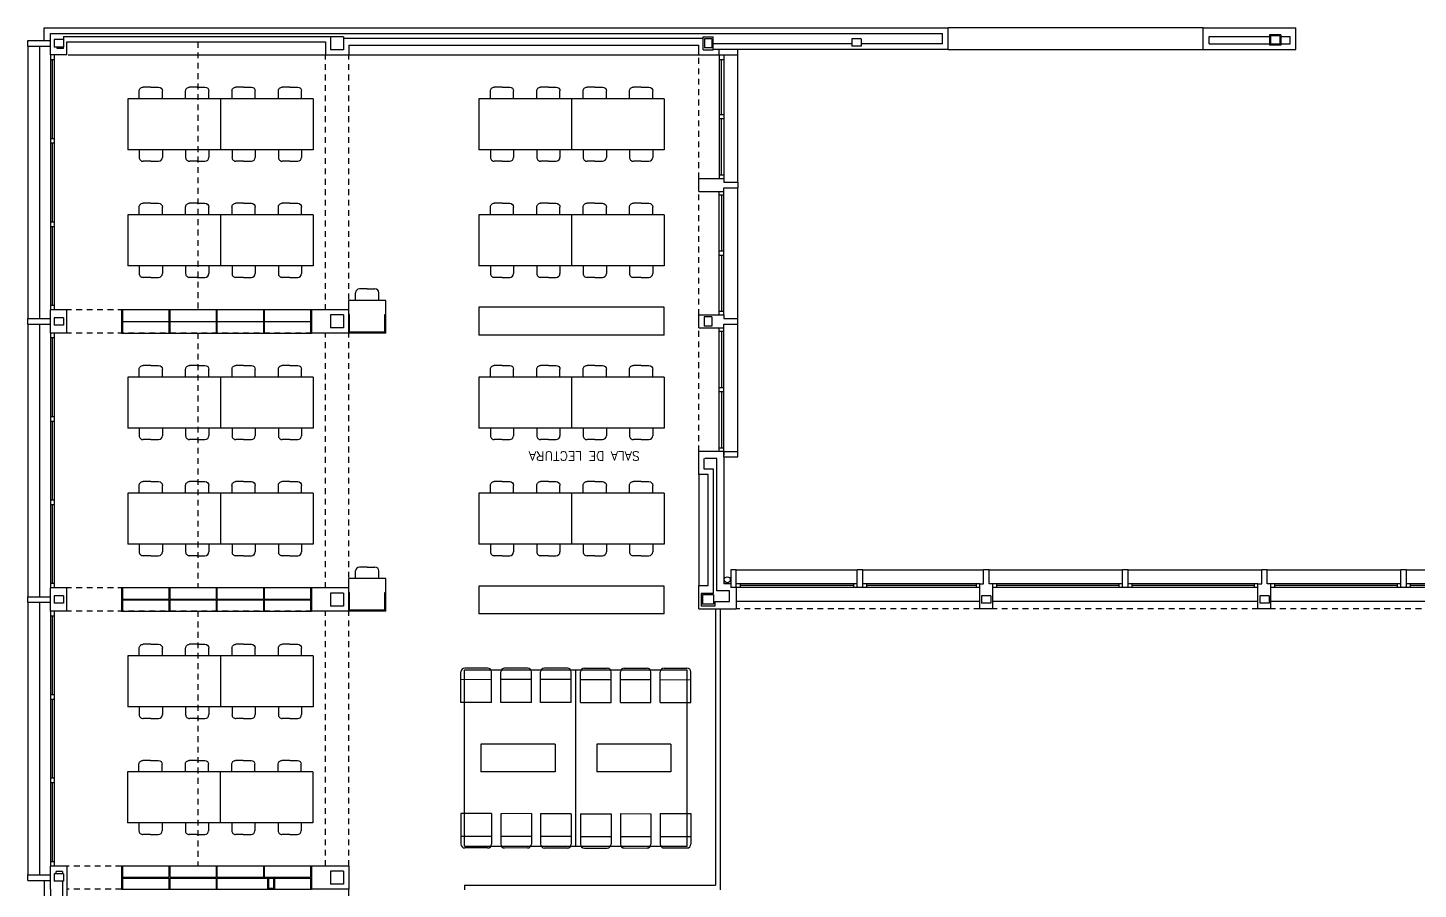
# Model space of a CAD drawing. Extents: x 60 to 232, y 77 to 220.
# Drawn here: x 67.06 to 97.05, y 94.61 to 113.19 of the extents above; entities that cross this region are included whole.
import ezdxf

# ---------------------------------------------------------------- set-up
doc = ezdxf.new("R2010")
doc.units = 0
doc.header["$MEASUREMENT"] = 0
doc.linetypes.add('RAYITAS2', pattern=[0.1875, 0.125, -0.0625])
for name, color, linetype in [('ALBA', 7, 'CONTINUOUS'), ('CARP', 2, 'CONTINUOUS'), ('MUEBLES', 6, 'CONTINUOUS'), ('OPAC', 6, 'CONTINUOUS'), ('PILARES', 1, 'CONTINUOUS'), ('PROY', 2, 'CONTINUOUS'), ('PROY2', 2, 'RAYITAS2'), ('USOS', 7, 'CONTINUOUS')]:
    doc.layers.add(name, color=color, linetype=linetype)
doc.styles.add('COT', font='ROMANS8.SHX', dxfattribs={"height": 0.2})

# ---------------------------------------------------------------- blocks, each defined once
blk = doc.blocks.new('SILLA')
at = {"layer": 'MUEBLES'}
for p, q in [((-0.5, 0), (-0.5, 0.167)), ((-0.25, 0.25), (-0.417, 0.25)), ((-0.25, 0.25), (-0.083, 0.25)), ((0, 0), (0, 0.167))]:
    blk.add_line(p, q, dxfattribs=at)
for centre, start, end in [((-0.417, 0.167), 90, 180), ((-0.083, 0.167), 0, 90)]:
    blk.add_arc(centre, 0.0833, start, end, dxfattribs=at)

msp = doc.modelspace()

# ---------------------------------------------------------------- linework, layer by layer
at = {"layer": 'ALBA'}
for p, q in [((67.414, 113.192), (86.914, 113.192)), ((67.414, 112.917), (67.414, 113.192)), ((67.554, 113.067), (86.789, 113.067)), ((67.554, 112.607), (67.554, 113.067)), ((86.789, 112.847), (86.789, 113.067)), ((86.914, 112.727), (86.914, 113.192)), ((92.414, 112.727), (92.414, 113.192)), ((92.414, 113.192), (94.414, 113.192)), ((94.414, 112.727), (94.414, 113.192)), ((67.064, 112.917), (67.554, 112.917)), ((67.064, 112.797), (67.064, 112.917)), ((67.064, 112.797), (67.554, 112.797)), ((67.694, 112.747), (67.694, 112.777)), ((67.834, 112.747), (67.694, 112.747)), ((67.834, 113.007), (73.594, 113.007)), ((67.834, 113.007), (67.834, 112.937)), ((67.834, 112.747), (67.834, 112.777)), ((67.904, 112.887), (73.484, 112.887)), ((67.904, 112.607), (67.904, 112.887)), ((73.484, 112.887), (73.484, 112.608)), ((73.874, 112.967), (81.628, 112.967)), ((73.984, 112.817), (81.534, 112.817)), ((73.984, 112.817), (73.984, 112.607)), ((81.534, 112.607), (81.534, 112.817)), ((81.628, 112.997), (81.848, 112.997)), ((81.628, 112.717), (81.628, 112.997)), ((81.848, 112.717), (81.848, 112.997)), ((84.834, 112.847), (81.848, 112.847)), ((86.789, 112.847), (85.034, 112.847)), ((92.539, 113.007), (93.844, 113.007)), ((92.539, 112.847), (92.539, 113.007)), ((92.539, 112.847), (93.844, 112.847)), ((94.084, 113.007), (94.289, 113.007)), ((94.084, 112.847), (94.289, 112.847)), ((94.289, 112.847), (94.289, 113.007)), ((67.904, 112.607), (67.554, 112.607)), ((73.484, 112.607), (73.984, 112.607)), ((81.534, 112.607), (82.374, 112.607)), ((81.628, 112.717), (81.848, 112.717)), ((86.914, 112.727), (81.848, 112.727)), ((81.974, 112.607), (81.974, 112.727)), ((82.374, 112.607), (82.374, 112.727)), ((92.414, 112.727), (94.414, 112.727)), ((81.534, 109.662), (81.534, 109.942)), ((81.534, 109.942), (82.074, 109.942)), ((82.074, 109.942), (82.074, 109.862)), ((82.074, 109.862), (82.374, 109.862)), ((82.374, 109.862), (82.374, 109.742)), ((81.534, 109.662), (82.074, 109.662)), ((82.074, 109.662), (82.074, 109.742)), ((82.074, 109.742), (82.374, 109.742)), ((67.904, 107.107), (67.554, 107.107)), ((67.554, 106.607), (67.554, 107.107)), ((67.904, 106.607), (67.904, 107.107)), ((73.184, 107.107), (73.184, 106.607)), ((73.984, 107.107), (73.184, 107.107)), ((67.064, 106.917), (67.554, 106.917)), ((67.064, 106.797), (67.064, 106.917)), ((67.064, 106.797), (67.554, 106.797)), ((67.554, 106.797), (67.554, 106.917)), ((81.534, 106.717), (81.534, 106.997)), ((81.534, 106.997), (82.074, 106.997)), ((82.074, 106.997), (82.074, 106.917)), ((82.074, 106.917), (82.374, 106.917)), ((82.074, 106.717), (82.074, 106.797)), ((82.074, 106.797), (82.374, 106.797)), ((82.374, 106.797), (82.374, 106.917)), ((67.904, 106.607), (67.554, 106.607)), ((73.984, 106.607), (73.184, 106.607)), ((81.534, 106.717), (82.074, 106.717)), ((81.534, 103.552), (81.534, 104.132)), ((82.074, 104.052), (81.534, 104.052)), ((82.074, 103.932), (82.074, 104.052)), ((82.074, 104.052), (82.374, 104.052)), ((82.074, 104.052), (82.074, 103.972)), ((82.374, 103.932), (82.374, 104.052)), ((81.654, 103.672), (81.654, 103.902)), ((81.924, 103.902), (81.664, 103.902)), ((81.924, 101.047), (81.924, 103.902)), ((82.074, 103.932), (82.374, 103.932)), ((82.074, 103.932), (82.074, 101.197)), ((81.734, 103.552), (81.534, 103.552)), ((81.854, 103.672), (81.654, 103.672)), ((81.734, 101.157), (81.734, 103.552)), ((81.854, 100.987), (81.854, 103.672)), ((82.224, 101.497), (82.224, 101.117)), ((82.344, 101.497), (82.224, 101.497)), ((82.344, 101.117), (82.344, 101.497)), ((85.069, 101.497), (84.949, 101.497)), ((84.949, 101.117), (84.949, 101.497)), ((85.069, 101.117), (85.069, 101.497)), ((87.794, 101.497), (87.674, 101.497)), ((87.674, 101.197), (87.674, 101.497)), ((87.794, 101.197), (87.794, 101.497)), ((90.794, 101.497), (90.674, 101.497)), ((90.674, 101.117), (90.674, 101.497)), ((90.794, 101.117), (90.794, 101.497)), ((93.674, 101.197), (93.674, 101.497)), ((93.794, 101.497), (93.674, 101.497)), ((93.794, 101.197), (93.794, 101.497)), ((96.674, 101.117), (96.674, 101.497)), ((96.794, 101.497), (96.674, 101.497)), ((96.794, 101.117), (96.794, 101.497)), ((67.554, 100.607), (67.554, 101.107)), ((67.904, 101.107), (67.554, 101.107)), ((67.904, 100.607), (67.904, 101.107)), ((73.184, 101.107), (73.184, 100.607)), ((73.984, 101.107), (73.184, 101.107)), ((81.534, 100.657), (81.534, 101.157)), ((81.534, 101.157), (81.734, 101.157)), ((82.224, 101.197), (82.074, 101.197)), ((82.344, 101.117), (82.224, 101.117)), ((82.344, 101.117), (82.344, 100.657)), ((85.069, 101.117), (84.949, 101.117)), ((87.594, 101.197), (87.674, 101.197)), ((87.594, 100.657), (87.594, 101.197)), ((87.874, 101.197), (87.794, 101.197)), ((87.874, 100.657), (87.874, 101.197)), ((90.794, 101.117), (90.674, 101.117)), ((93.594, 100.657), (93.594, 101.197)), ((93.594, 101.197), (93.674, 101.197)), ((93.874, 101.197), (93.794, 101.197)), ((93.874, 100.657), (93.874, 101.197)), ((96.794, 101.117), (96.674, 101.117)), ((67.064, 100.797), (67.064, 100.917)), ((67.064, 100.917), (67.554, 100.917)), ((67.064, 100.797), (67.554, 100.797)), ((67.554, 100.797), (67.554, 100.917)), ((81.584, 100.987), (81.584, 100.717)), ((81.854, 100.987), (81.584, 100.987)), ((81.884, 100.817), (81.884, 100.717)), ((81.884, 100.817), (82.194, 100.817)), ((82.194, 101.047), (81.924, 101.047)), ((82.194, 100.817), (82.194, 101.047)), ((67.904, 100.607), (67.554, 100.607)), ((73.984, 100.607), (73.184, 100.607)), ((81.534, 100.657), (82.344, 100.657)), ((81.884, 100.717), (81.584, 100.717)), ((87.874, 100.657), (87.594, 100.657)), ((93.874, 100.657), (93.594, 100.657)), ((67.904, 95.107), (67.554, 95.107)), ((67.554, 94.987), (67.554, 95.107)), ((67.904, 95.107), (67.904, 93.177)), ((73.184, 95.107), (73.184, 94.607)), ((73.984, 95.107), (73.184, 95.107)), ((73.984, 95.107), (73.984, 94.607)), ((67.064, 94.797), (67.064, 94.917)), ((67.064, 94.917), (67.554, 94.917)), ((67.064, 94.797), (67.554, 94.797)), ((67.414, 94.797), (67.414, 93.177)), ((67.554, 94.607), (67.554, 94.987)), ((67.674, 94.937), (67.674, 94.987)), ((67.814, 94.987), (67.674, 94.987)), ((67.814, 94.987), (67.814, 94.937)), ((67.814, 94.777), (67.814, 93.317)), ((67.554, 94.607), (67.554, 93.317)), ((73.984, 94.607), (73.184, 94.607))]:
    msp.add_line(p, q, dxfattribs=at)
msp.add_circle((82.15, 101.283), 0.0645, dxfattribs=at)
at = {"layer": 'CARP'}
for p, q in [((67.554, 112.507), (67.634, 112.507)), ((67.554, 112.507), (67.634, 112.507)), ((67.596, 110.807), (67.596, 112.507)), ((81.974, 112.607), (81.974, 109.942)), ((81.974, 112.507), (82.074, 112.507)), ((82.024, 111.315), (82.024, 112.507)), ((82.074, 112.607), (82.074, 109.942)), ((82.074, 111.315), (81.974, 111.315)), ((81.974, 111.235), (82.074, 111.235)), ((82.024, 110.022), (82.024, 111.235)), ((67.554, 110.807), (67.634, 110.807)), ((67.554, 110.707), (67.634, 110.707)), ((67.594, 109.007), (67.594, 110.707)), ((81.974, 110.022), (82.074, 110.022)), ((81.974, 106.997), (81.974, 109.662)), ((82.074, 109.582), (81.974, 109.582)), ((82.024, 109.582), (82.024, 108.37)), ((82.074, 106.997), (82.074, 109.662)), ((67.554, 109.007), (67.634, 109.007)), ((67.554, 108.907), (67.634, 108.907)), ((67.594, 107.207), (67.594, 108.907)), ((82.074, 108.37), (81.974, 108.37)), ((81.974, 108.29), (82.074, 108.29)), ((82.024, 108.29), (82.024, 107.077)), ((67.554, 107.207), (67.634, 107.207)), ((81.974, 107.077), (82.074, 107.077)), ((67.554, 106.507), (67.634, 106.507)), ((67.596, 104.807), (67.596, 106.507)), ((81.974, 104.052), (81.974, 106.717)), ((82.074, 106.637), (81.974, 106.637)), ((82.024, 106.637), (82.024, 105.425)), ((82.074, 104.052), (82.074, 106.717)), ((82.074, 105.425), (81.974, 105.425)), ((81.974, 105.345), (82.074, 105.345)), ((82.024, 105.345), (82.024, 104.132)), ((67.554, 104.807), (67.634, 104.807)), ((67.554, 104.707), (67.634, 104.707)), ((67.594, 103.007), (67.594, 104.707)), ((81.974, 104.132), (82.074, 104.132)), ((67.554, 103.007), (67.634, 103.007)), ((67.554, 102.907), (67.634, 102.907)), ((67.594, 101.207), (67.594, 102.907)), ((67.554, 101.207), (67.634, 101.207)), ((84.949, 101.197), (82.344, 101.197)), ((84.949, 101.117), (82.344, 101.117)), ((82.424, 101.197), (82.424, 101.117)), ((84.869, 101.157), (82.424, 101.157)), ((84.869, 101.197), (84.869, 101.117)), ((87.594, 101.197), (85.069, 101.197)), ((87.594, 101.117), (85.069, 101.117)), ((85.149, 101.197), (85.149, 101.117)), ((87.514, 101.157), (85.149, 101.157)), ((87.514, 101.197), (87.514, 101.117)), ((90.674, 101.197), (87.874, 101.197)), ((90.674, 101.117), (87.874, 101.117)), ((87.954, 101.197), (87.954, 101.117)), ((90.594, 101.157), (87.954, 101.157)), ((90.674, 101.197), (88.034, 101.197)), ((90.674, 101.117), (88.034, 101.117)), ((90.594, 101.157), (88.114, 101.157)), ((90.594, 101.197), (90.594, 101.117)), ((93.594, 101.197), (90.794, 101.197)), ((93.594, 101.117), (90.794, 101.117)), ((90.874, 101.197), (90.874, 101.117)), ((93.514, 101.157), (90.874, 101.157)), ((93.514, 101.197), (93.514, 101.117)), ((96.674, 101.197), (93.874, 101.197)), ((96.674, 101.117), (93.874, 101.117)), ((93.954, 101.197), (93.954, 101.117)), ((96.594, 101.157), (93.954, 101.157)), ((96.674, 101.197), (94.034, 101.197)), ((96.674, 101.117), (94.034, 101.117)), ((96.594, 101.157), (94.114, 101.157)), ((96.594, 101.197), (96.594, 101.117)), ((99.594, 101.197), (96.794, 101.197)), ((99.594, 101.117), (96.794, 101.117)), ((96.874, 101.197), (96.874, 101.117)), ((99.514, 101.157), (96.874, 101.157)), ((87.594, 100.817), (82.344, 100.817)), ((93.594, 100.817), (87.874, 100.817)), ((99.594, 100.817), (93.874, 100.817)), ((67.554, 100.507), (67.634, 100.507)), ((67.596, 98.807), (67.596, 100.507)), ((67.554, 98.807), (67.634, 98.807)), ((67.554, 98.707), (67.634, 98.707)), ((67.594, 97.007), (67.594, 98.707)), ((67.554, 97.007), (67.634, 97.007)), ((67.554, 96.907), (67.634, 96.907)), ((67.594, 95.207), (67.594, 96.907)), ((67.554, 95.207), (67.634, 95.207))]:
    msp.add_line(p, q, dxfattribs=at)
at = {"layer": 'MUEBLES'}
for p, q in [((67.934, 112.608), (73.484, 112.608)), ((73.984, 112.607), (81.534, 112.607)), ((71.218, 111.662), (69.218, 111.662)), ((69.218, 111.662), (69.218, 110.562)), ((71.218, 111.662), (71.218, 110.562)), ((71.218, 111.662), (71.218, 110.562)), ((73.218, 111.662), (71.218, 111.662)), ((73.218, 111.662), (73.218, 110.562)), ((76.791, 111.662), (76.791, 110.562)), ((78.791, 111.662), (76.791, 111.662)), ((78.791, 111.662), (78.791, 110.562)), ((78.791, 111.662), (78.791, 110.562)), ((80.791, 111.662), (78.791, 111.662)), ((80.791, 111.662), (80.791, 110.562)), ((71.218, 110.562), (69.218, 110.562)), ((73.218, 110.562), (71.218, 110.562)), ((78.791, 110.562), (76.791, 110.562)), ((80.791, 110.562), (78.791, 110.562)), ((71.218, 109.157), (69.218, 109.157)), ((69.218, 109.157), (69.218, 108.057)), ((71.218, 109.157), (71.218, 108.057)), ((71.218, 109.157), (71.218, 108.057)), ((73.218, 109.157), (71.218, 109.157)), ((73.218, 109.157), (73.218, 108.057)), ((76.791, 109.157), (76.791, 108.057)), ((78.791, 109.157), (76.791, 109.157)), ((80.791, 109.157), (78.791, 109.157)), ((78.791, 109.157), (78.791, 108.057)), ((78.791, 109.157), (78.791, 108.057)), ((80.791, 109.157), (80.791, 108.057)), ((71.218, 108.057), (69.218, 108.057)), ((73.218, 108.057), (71.218, 108.057)), ((78.791, 108.057), (76.791, 108.057)), ((80.791, 108.057), (78.791, 108.057)), ((80.791, 107.163), (76.791, 107.163)), ((76.791, 107.163), (76.791, 106.563)), ((80.791, 106.563), (80.791, 107.163)), ((74.764, 107.007), (74.784, 107.007)), ((80.791, 106.563), (76.791, 106.563)), ((71.218, 105.657), (69.218, 105.657)), ((69.218, 105.657), (69.218, 104.557)), ((71.218, 105.657), (71.218, 104.557)), ((71.218, 105.657), (71.218, 104.557)), ((73.218, 105.657), (71.218, 105.657)), ((73.218, 105.657), (73.218, 104.557)), ((76.791, 105.657), (76.791, 104.557)), ((78.791, 105.657), (76.791, 105.657)), ((78.791, 105.657), (78.791, 104.557)), ((78.791, 105.657), (78.791, 104.557)), ((80.791, 105.657), (78.791, 105.657)), ((80.791, 105.657), (80.791, 104.557)), ((71.218, 104.557), (69.218, 104.557)), ((73.218, 104.557), (71.218, 104.557)), ((78.791, 104.557), (76.791, 104.557)), ((80.791, 104.557), (78.791, 104.557)), ((81.534, 103.552), (81.534, 101.157)), ((71.218, 103.152), (69.218, 103.152)), ((69.218, 103.152), (69.218, 102.052)), ((73.218, 103.152), (71.218, 103.152)), ((71.218, 103.152), (71.218, 102.052)), ((71.218, 103.152), (71.218, 102.052)), ((73.218, 103.152), (73.218, 102.052)), ((78.791, 103.152), (76.791, 103.152)), ((76.791, 103.152), (76.791, 102.052)), ((78.791, 103.152), (78.791, 102.052)), ((78.791, 103.152), (78.791, 102.052)), ((80.791, 103.152), (78.791, 103.152)), ((80.791, 103.152), (80.791, 102.052)), ((71.218, 102.052), (69.218, 102.052)), ((73.218, 102.052), (71.218, 102.052)), ((78.791, 102.052), (76.791, 102.052)), ((80.791, 102.052), (78.791, 102.052)), ((80.791, 101.146), (76.791, 101.146)), ((76.791, 101.146), (76.791, 100.546)), ((80.791, 100.546), (80.791, 101.146)), ((73.984, 101.007), (74.004, 101.007)), ((74.764, 101.007), (74.784, 101.007)), ((80.791, 100.546), (76.791, 100.546)), ((71.218, 99.641), (69.218, 99.641)), ((69.218, 99.641), (69.218, 98.541)), ((71.218, 99.641), (71.218, 98.541)), ((71.218, 99.641), (71.218, 98.541)), ((73.218, 99.641), (71.218, 99.641)), ((73.218, 99.641), (73.218, 98.541)), ((76.404, 98.638), (76.404, 99.294)), ((76.484, 95.537), (76.484, 99.337)), ((76.484, 99.337), (78.884, 99.337)), ((76.981, 99.377), (76.488, 99.378)), ((77.064, 98.637), (77.064, 99.294)), ((77.264, 98.638), (77.264, 99.295)), ((77.841, 99.378), (77.348, 99.378)), ((77.924, 98.638), (77.924, 99.294)), ((78.124, 98.638), (78.124, 99.295)), ((78.701, 99.378), (78.208, 99.378)), ((78.784, 98.638), (78.784, 99.295)), ((78.884, 99.337), (81.284, 99.337)), ((78.884, 95.537), (78.884, 99.337)), ((78.984, 98.638), (78.983, 99.295)), ((78.984, 98.638), (78.983, 99.295)), ((79.067, 99.378), (79.56, 99.378)), ((79.067, 99.378), (79.56, 99.378)), ((79.644, 98.638), (79.643, 99.295)), ((79.644, 98.638), (79.643, 99.295)), ((79.844, 98.638), (79.843, 99.294)), ((79.927, 99.378), (80.42, 99.378)), ((80.504, 98.638), (80.503, 99.295)), ((80.704, 98.637), (80.703, 99.294)), ((80.787, 99.377), (81.28, 99.378)), ((81.284, 95.537), (81.284, 99.337)), ((81.364, 98.638), (81.363, 99.294)), ((77.064, 99.127), (76.404, 99.128)), ((77.924, 99.128), (77.264, 99.128)), ((78.784, 99.128), (78.124, 99.128)), ((78.983, 99.128), (79.643, 99.128)), ((78.983, 99.128), (79.643, 99.128)), ((79.843, 99.128), (80.503, 99.128)), ((80.703, 99.127), (81.363, 99.128)), ((71.218, 98.541), (69.218, 98.541)), ((73.218, 98.541), (71.218, 98.541)), ((77.064, 98.637), (76.404, 98.638)), ((77.924, 98.638), (77.264, 98.638)), ((78.784, 98.638), (78.124, 98.638)), ((78.984, 98.638), (79.644, 98.638)), ((78.984, 98.638), (79.644, 98.638)), ((79.844, 98.638), (80.504, 98.638)), ((80.704, 98.637), (81.364, 98.638)), ((76.834, 97.737), (76.834, 97.137)), ((78.434, 97.737), (76.834, 97.737)), ((78.434, 97.737), (78.434, 97.137)), ((79.334, 97.737), (79.334, 97.137)), ((80.934, 97.737), (79.334, 97.737)), ((80.934, 97.737), (80.934, 97.137)), ((71.212, 97.136), (69.212, 97.136)), ((69.212, 97.136), (69.212, 96.036)), ((73.212, 97.136), (71.212, 97.136)), ((71.212, 97.136), (71.212, 96.036)), ((71.212, 97.136), (71.212, 96.036)), ((73.212, 97.136), (73.212, 96.036)), ((78.434, 97.137), (76.834, 97.137)), ((80.934, 97.137), (79.334, 97.137)), ((71.212, 96.036), (69.212, 96.036)), ((73.212, 96.036), (71.212, 96.036)), ((76.404, 96.237), (76.404, 95.58)), ((77.064, 96.237), (76.404, 96.237)), ((77.064, 96.237), (77.064, 95.58)), ((77.924, 96.237), (77.264, 96.236)), ((77.264, 96.236), (77.264, 95.58)), ((77.924, 96.237), (77.924, 95.58)), ((78.124, 96.236), (78.124, 95.579)), ((78.784, 96.236), (78.124, 96.236)), ((78.784, 96.236), (78.784, 95.58)), ((78.984, 96.236), (78.983, 95.58)), ((78.984, 96.236), (79.644, 96.236)), ((79.644, 96.236), (79.643, 95.579)), ((79.844, 96.237), (79.843, 95.58)), ((79.844, 96.237), (80.504, 96.236)), ((80.504, 96.236), (80.503, 95.58)), ((80.704, 96.237), (80.703, 95.58)), ((80.704, 96.237), (81.364, 96.237)), ((81.364, 96.237), (81.363, 95.58)), ((77.064, 95.747), (76.404, 95.747)), ((77.924, 95.747), (77.264, 95.746)), ((78.784, 95.746), (78.124, 95.746)), ((78.983, 95.746), (79.643, 95.746)), ((79.843, 95.747), (80.503, 95.746)), ((80.703, 95.747), (81.363, 95.747)), ((76.484, 95.537), (78.884, 95.537)), ((76.981, 95.497), (76.488, 95.497)), ((77.841, 95.497), (77.348, 95.496)), ((78.701, 95.496), (78.208, 95.496)), ((78.884, 95.537), (81.284, 95.537)), ((79.067, 95.496), (79.56, 95.496)), ((79.927, 95.497), (80.42, 95.496)), ((80.787, 95.497), (81.28, 95.497))]:
    msp.add_line(p, q, dxfattribs=at)
at = {"layer": 'MUEBLES', "color": 5}
for p, q in [((73.184, 107.107), (69.084, 107.107)), ((69.084, 107.107), (69.084, 106.607)), ((69.104, 107.107), (69.104, 106.607)), ((70.104, 107.107), (70.104, 106.607)), ((70.124, 107.107), (70.124, 106.607)), ((71.124, 107.107), (71.124, 106.607)), ((71.144, 107.107), (71.144, 106.607)), ((72.144, 107.107), (72.144, 106.607)), ((72.164, 107.107), (72.164, 106.607)), ((73.164, 107.107), (73.164, 106.607)), ((69.104, 106.857), (73.184, 106.857)), ((69.084, 106.607), (73.184, 106.607)), ((73.184, 101.107), (69.084, 101.107)), ((69.084, 101.107), (69.084, 100.607)), ((69.104, 101.107), (69.104, 100.867)), ((70.104, 101.107), (70.104, 100.867)), ((70.124, 101.107), (70.124, 100.867)), ((71.124, 101.107), (71.124, 100.867)), ((71.144, 101.107), (71.144, 100.867)), ((72.144, 101.107), (72.144, 100.867)), ((72.164, 101.107), (72.164, 100.867)), ((73.164, 101.107), (73.164, 100.867)), ((69.104, 100.867), (70.104, 100.867)), ((69.104, 100.847), (70.104, 100.847)), ((69.104, 100.847), (69.104, 100.607)), ((70.104, 100.847), (70.104, 100.607)), ((70.124, 100.867), (71.124, 100.867)), ((70.124, 100.847), (71.124, 100.847)), ((70.124, 100.847), (70.124, 100.607)), ((71.124, 100.847), (71.124, 100.607)), ((71.144, 100.867), (72.144, 100.867)), ((71.144, 100.847), (71.144, 100.607)), ((71.144, 100.847), (72.144, 100.847)), ((72.144, 100.847), (72.144, 100.607)), ((72.164, 100.867), (73.164, 100.867)), ((72.164, 100.847), (72.164, 100.607)), ((72.164, 100.847), (73.164, 100.847)), ((73.164, 100.847), (73.164, 100.607)), ((69.084, 100.607), (73.184, 100.607)), ((73.184, 95.107), (69.084, 95.107)), ((69.084, 95.107), (69.084, 94.607)), ((69.104, 95.107), (69.104, 94.867)), ((70.104, 95.107), (70.104, 94.867)), ((70.124, 95.107), (70.124, 94.867)), ((71.124, 95.107), (71.124, 94.867)), ((71.144, 95.107), (71.144, 94.867)), ((72.144, 95.107), (72.144, 94.867)), ((72.164, 95.107), (72.164, 94.867)), ((73.164, 95.107), (73.164, 94.867)), ((69.104, 94.867), (70.104, 94.867)), ((69.104, 94.847), (69.104, 94.607)), ((69.104, 94.847), (70.104, 94.847)), ((70.104, 94.847), (70.104, 94.607)), ((70.124, 94.867), (71.124, 94.867)), ((70.124, 94.847), (71.124, 94.847)), ((70.124, 94.847), (70.124, 94.607)), ((71.124, 94.847), (71.124, 94.607)), ((71.144, 94.867), (72.144, 94.867)), ((71.144, 94.847), (72.234, 94.847)), ((71.144, 94.847), (71.144, 94.607)), ((72.164, 94.867), (73.164, 94.867)), ((72.234, 94.847), (72.234, 94.607)), ((72.254, 94.847), (72.364, 94.847)), ((72.254, 94.847), (72.254, 94.627)), ((72.364, 94.847), (72.364, 94.627)), ((72.384, 94.847), (72.384, 94.607)), ((72.384, 94.847), (73.164, 94.847)), ((73.164, 94.847), (73.164, 94.607)), ((69.084, 94.607), (73.184, 94.607)), ((72.254, 94.627), (72.364, 94.627)), ((73.984, 91.882), (73.984, 94.607))]:
    msp.add_line(p, q, dxfattribs=at)
at = {"layer": 'MUEBLES'}
for centre, start, end in [((76.487, 99.294), 89.9631, 179.9631), ((76.981, 99.294), 359.9631, 89.9631), ((77.347, 99.295), 89.9631, 179.9631), ((77.841, 99.294), 359.9631, 89.9631), ((78.207, 99.295), 89.9631, 179.9631), ((78.701, 99.295), 359.9631, 89.9631), ((79.067, 99.295), 90.0369, 180.0369), ((79.067, 99.295), 90.0369, 180.0369), ((79.56, 99.295), 0.0369, 90.0369), ((79.56, 99.295), 0.0369, 90.0369), ((79.927, 99.294), 90.0369, 180.0369), ((80.42, 99.295), 0.0369, 90.0369), ((80.787, 99.294), 90.0369, 180.0369), ((81.28, 99.294), 0.0369, 90.0369), ((76.487, 95.58), 180.0369, 270.0369), ((76.981, 95.58), 270.0369, 0.0369), ((77.347, 95.58), 180.0369, 270.0369), ((77.841, 95.58), 270.0369, 0.0369), ((78.207, 95.579), 180.0369, 270.0369), ((78.701, 95.579), 270.0369, 0.0369), ((79.067, 95.579), 179.9631, 269.9631), ((79.56, 95.579), 269.9631, 359.9631), ((79.927, 95.58), 179.9631, 269.9631), ((80.42, 95.58), 269.9631, 359.9631), ((80.787, 95.58), 179.9631, 269.9631), ((81.28, 95.58), 269.9631, 359.9631)]:
    msp.add_arc(centre, 0.0833, start, end, dxfattribs=at)
at = {"layer": 'OPAC'}
for p, q in [((73.984, 106.607), (73.984, 107.307)), ((74.784, 107.307), (73.984, 107.307)), ((74.784, 106.607), (74.784, 107.307)), ((74.004, 107.007), (73.984, 107.007)), ((74.004, 106.627), (74.004, 107.007)), ((74.764, 106.627), (74.764, 107.007)), ((74.784, 106.607), (73.984, 106.607)), ((74.764, 106.627), (74.004, 106.627)), ((74.784, 101.307), (73.984, 101.307)), ((73.984, 100.607), (73.984, 101.307)), ((74.784, 100.607), (74.784, 101.307)), ((74.004, 100.627), (74.004, 101.007)), ((74.764, 100.627), (74.764, 101.007)), ((74.784, 100.607), (73.984, 100.607)), ((74.764, 100.627), (74.004, 100.627))]:
    msp.add_line(p, q, dxfattribs=at)
at = {"layer": 'PILARES'}
for p, q in [((67.834, 112.937), (67.634, 112.937)), ((67.634, 112.937), (67.634, 112.777)), ((67.834, 112.777), (67.634, 112.777)), ((67.834, 112.937), (67.834, 112.777)), ((73.874, 112.997), (73.594, 112.997)), ((73.594, 112.997), (73.594, 112.717)), ((73.874, 112.997), (73.874, 112.717)), ((81.658, 112.957), (81.658, 112.757)), ((81.818, 112.957), (81.658, 112.957)), ((81.818, 112.757), (81.658, 112.757)), ((81.818, 112.957), (81.818, 112.757)), ((84.834, 112.957), (84.834, 112.797)), ((85.034, 112.957), (84.834, 112.957)), ((85.034, 112.797), (84.834, 112.797)), ((85.034, 112.957), (85.034, 112.797)), ((94.084, 113.037), (93.844, 113.037)), ((93.844, 113.037), (93.844, 112.817)), ((94.084, 112.817), (93.844, 112.817)), ((94.064, 113.017), (93.864, 113.017)), ((93.864, 113.017), (93.864, 112.837)), ((94.064, 112.837), (93.864, 112.837)), ((94.064, 113.017), (94.064, 112.837)), ((94.084, 113.037), (94.084, 112.817)), ((73.874, 112.717), (73.594, 112.717)), ((67.634, 106.937), (67.634, 106.777)), ((67.834, 106.937), (67.634, 106.937)), ((67.834, 106.777), (67.634, 106.777)), ((67.834, 106.937), (67.834, 106.777)), ((73.594, 106.997), (73.594, 106.717)), ((73.874, 106.997), (73.594, 106.997)), ((73.874, 106.997), (73.874, 106.717)), ((81.814, 106.957), (81.654, 106.957)), ((81.654, 106.957), (81.654, 106.757)), ((81.814, 106.757), (81.654, 106.757)), ((81.814, 106.957), (81.814, 106.757)), ((73.874, 106.717), (73.594, 106.717)), ((67.834, 100.937), (67.634, 100.937)), ((67.634, 100.937), (67.634, 100.777)), ((67.834, 100.777), (67.634, 100.777)), ((67.834, 100.937), (67.834, 100.777)), ((73.594, 100.997), (73.594, 100.717)), ((73.874, 100.997), (73.594, 100.997)), ((73.874, 100.997), (73.874, 100.717)), ((81.614, 100.957), (81.614, 100.757)), ((81.854, 100.957), (81.614, 100.957)), ((81.854, 100.757), (81.614, 100.757)), ((81.854, 100.957), (81.854, 100.757)), ((87.834, 100.937), (87.634, 100.937)), ((87.634, 100.937), (87.634, 100.777)), ((87.834, 100.777), (87.634, 100.777)), ((87.834, 100.937), (87.834, 100.777)), ((93.634, 100.937), (93.634, 100.777)), ((93.834, 100.937), (93.634, 100.937)), ((93.834, 100.777), (93.634, 100.777)), ((93.834, 100.937), (93.834, 100.777)), ((73.874, 100.717), (73.594, 100.717)), ((67.634, 94.937), (67.634, 94.777)), ((67.834, 94.937), (67.634, 94.937)), ((67.834, 94.777), (67.634, 94.777)), ((67.834, 94.937), (67.834, 94.777)), ((73.874, 94.997), (73.594, 94.997)), ((73.594, 94.997), (73.594, 94.717)), ((73.874, 94.997), (73.874, 94.717)), ((73.874, 94.717), (73.594, 94.717))]:
    msp.add_line(p, q, dxfattribs=at)
at = {"layer": 'PROY'}
for p, q in [((92.414, 113.192), (86.914, 113.192)), ((67.064, 112.797), (67.064, 106.917)), ((67.314, 112.797), (67.314, 106.917)), ((67.554, 112.607), (67.554, 107.107)), ((67.634, 112.607), (67.634, 107.107)), ((82.374, 109.862), (82.374, 112.607)), ((86.914, 112.727), (92.414, 112.727)), ((82.374, 106.917), (82.374, 109.742)), ((67.064, 106.797), (67.064, 100.917)), ((67.314, 106.797), (67.314, 100.917)), ((82.374, 104.052), (82.374, 106.797)), ((67.554, 106.607), (67.554, 101.107)), ((67.634, 106.607), (67.634, 101.107)), ((82.344, 101.497), (84.949, 101.497)), ((85.069, 101.497), (87.674, 101.497)), ((87.794, 101.497), (90.674, 101.497)), ((90.794, 101.497), (93.674, 101.497)), ((93.794, 101.497), (96.674, 101.497)), ((94.034, 101.497), (96.674, 101.497)), ((96.794, 101.497), (99.674, 101.497)), ((67.064, 100.797), (67.064, 94.917)), ((67.314, 100.797), (67.314, 94.917)), ((67.554, 100.607), (67.554, 95.107)), ((67.634, 100.607), (67.634, 95.107)), ((81.894, 100.657), (81.894, 94.697)), ((81.994, 100.657), (81.994, 94.597)), ((76.484, 94.697), (81.894, 94.697)), ((76.484, 94.697), (76.484, 94.597))]:
    msp.add_line(p, q, dxfattribs=at)
at = {"layer": 'PROY2'}
for p, q in [((70.734, 112.887), (70.734, 107.107)), ((73.484, 107.107), (73.484, 112.607)), ((73.984, 107.107), (73.984, 112.607)), ((81.534, 109.942), (81.534, 112.607)), ((81.534, 106.997), (81.534, 109.662)), ((73.184, 107.107), (67.904, 107.107)), ((73.184, 106.607), (67.904, 106.607)), ((70.734, 106.607), (70.734, 101.107)), ((73.484, 101.107), (73.484, 106.591)), ((73.984, 101.107), (73.984, 106.607)), ((81.534, 104.052), (81.534, 106.717)), ((73.184, 101.107), (67.904, 101.107)), ((73.184, 100.607), (67.904, 100.607)), ((70.734, 100.607), (70.734, 95.107)), ((73.484, 95.107), (73.484, 100.591)), ((73.984, 95.107), (73.984, 100.607)), ((87.594, 100.657), (82.344, 100.657)), ((93.594, 100.657), (87.874, 100.657)), ((99.594, 100.657), (93.874, 100.657)), ((69.084, 95.107), (67.904, 95.107)), ((69.084, 94.607), (67.904, 94.607))]:
    msp.add_line(p, q, dxfattribs=at)

# ---------------------------------------------------------------- block references
at = {"layer": 'MUEBLES', "xscale": -1, "rotation": 359.9999999999951}
for p in [(69.468, 111.662), (70.468, 111.662), (71.468, 111.662), (72.468, 111.662), (77.041, 111.662), (78.041, 111.662), (79.041, 111.662), (80.041, 111.662), (69.468, 109.157), (70.468, 109.157), (71.468, 109.157), (72.468, 109.157), (77.041, 109.157), (78.041, 109.157), (79.041, 109.157), (80.041, 109.157), (69.468, 105.657), (70.468, 105.657), (71.468, 105.657), (72.468, 105.657), (77.041, 105.657), (78.041, 105.657), (79.041, 105.657), (80.041, 105.657), (69.468, 103.152), (70.468, 103.152), (71.468, 103.152), (72.468, 103.152), (77.041, 103.152), (78.041, 103.152), (79.041, 103.152), (80.041, 103.152), (69.468, 99.641), (70.468, 99.641), (71.468, 99.641), (72.468, 99.641), (69.462, 97.136), (70.462, 97.136), (71.462, 97.136), (72.462, 97.136)]:
    msp.add_blockref('SILLA', p, dxfattribs=at)
at = {"layer": 'MUEBLES'}
for p, rotation in [((69.468, 110.562), 180.0000000000055), ((70.468, 110.562), 180.0000000000055), ((71.468, 110.562), 180.0000000000055), ((72.468, 110.562), 180.0000000000055), ((77.041, 110.562), 180.0000000000055), ((78.041, 110.562), 180.0000000000055), ((79.041, 110.562), 180.0000000000055), ((80.041, 110.562), 180.0000000000055), ((69.468, 108.057), 180.0000000000055), ((70.468, 108.057), 180.0000000000055), ((71.468, 108.057), 180.0000000000055), ((72.468, 108.057), 180.0000000000055), ((77.041, 108.057), 180.0000000000055), ((78.041, 108.057), 180.0000000000055), ((79.041, 108.057), 180.0000000000055), ((80.041, 108.057), 180.0000000000055), ((74.634, 107.307), 5.915268275202834e-12), ((69.468, 104.557), 180.0000000000055), ((70.468, 104.557), 180.0000000000055), ((71.468, 104.557), 180.0000000000055), ((72.468, 104.557), 180.0000000000055), ((77.041, 104.557), 180.0000000000055), ((78.041, 104.557), 180.0000000000055), ((79.041, 104.557), 180.0000000000055), ((80.041, 104.557), 180.0000000000055), ((69.468, 102.052), 180.0000000000055), ((70.468, 102.052), 180.0000000000055), ((71.468, 102.052), 180.0000000000055), ((72.468, 102.052), 180.0000000000055), ((77.041, 102.052), 180.0000000000055), ((78.041, 102.052), 180.0000000000055), ((79.041, 102.052), 180.0000000000055), ((80.041, 102.052), 180.0000000000055), ((74.634, 101.307), 5.915268275202834e-12), ((69.468, 98.541), 180.0000000000055), ((70.468, 98.541), 180.0000000000055), ((71.468, 98.541), 180.0000000000055), ((72.468, 98.541), 180.0000000000055), ((69.462, 96.036), 180.0000000000055), ((70.462, 96.036), 180.0000000000055), ((71.462, 96.036), 180.0000000000055), ((72.462, 96.036), 180.0000000000055)]:
    msp.add_blockref('SILLA', p, dxfattribs=dict(at, rotation=rotation))

# ---------------------------------------------------------------- texts
at = {"layer": 'USOS', "style": 'COT'}
msp.add_text('SALA DE LECTURA', height=0.2, rotation=180, dxfattribs=at).set_placement((80.263, 104.054))

doc.saveas('drawing.dxf')
